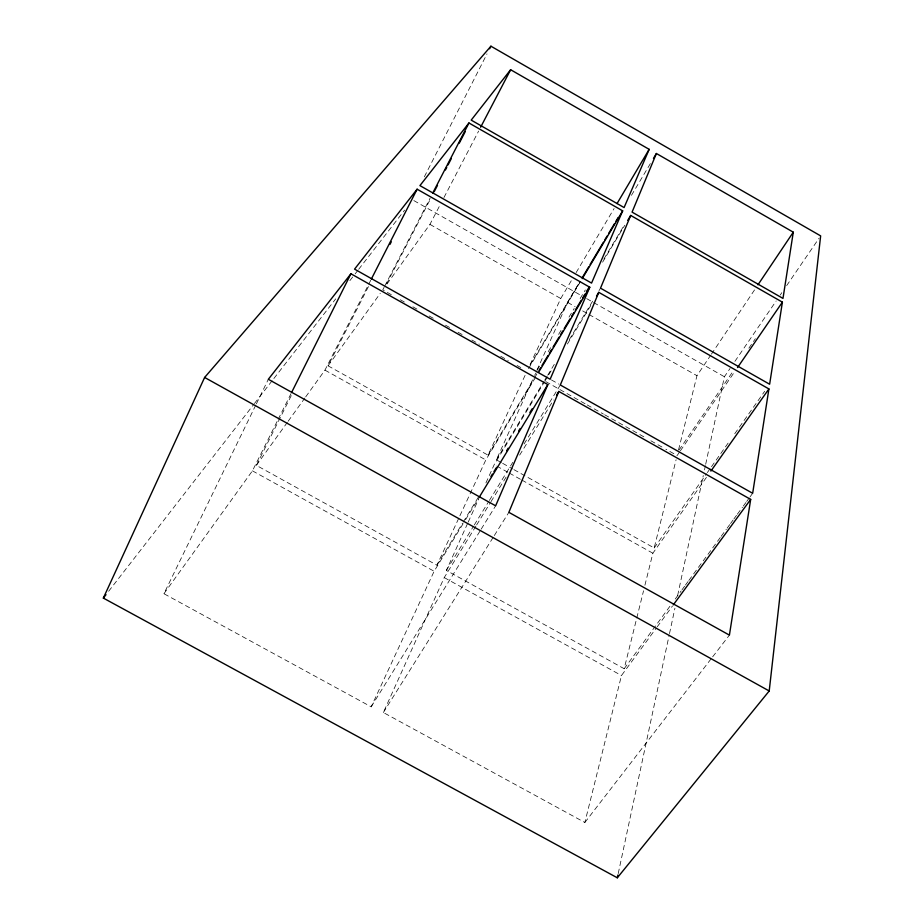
<?xml version="1.0" encoding="UTF-8"?>
<svg xmlns="http://www.w3.org/2000/svg" width="924" height="924" viewBox="0 0 924 924"><rect width="100%" height="100%" fill="white"/><g stroke="black" fill="none" stroke-linecap="round" stroke-linejoin="round"><path stroke-width="0.69" stroke-dasharray="4.62 3.46" d="M618.225 873.561L669.195 635.031M669.496 633.621L674.924 608.211M677.639 595.518L703.279 475.537M704.492 469.9L705.393 465.661M705.693 464.252L724.393 376.738L730.052 368.457M475.906 526.149L444.236 577.581L383.356 712.519L584.846 822.487L621.482 675.525L656.329 628.02M467.625 523.4L446.361 570.408L624.185 668.722L643.543 590.794M644.917 585.227L652.875 553.222L708.408 474.601M513.906 469.623L654.18 547.967L676.091 459.759M678.539 449.896L696.973 375.687L710.614 355.359M468.214 522.095L478.84 498.59M485.932 482.917L494.201 464.633L544.248 382.178M501.386 462.624L496.373 459.829L534.014 376.634M536.948 370.131L567.602 302.379L580.076 281.462M255.752 405.128L163.929 593.716L371.194 706.825L434.13 571.263L464.807 520.917M291.256 395.645L256.375 465.361L436.948 565.199L459.274 517.128M459.875 515.823L485.816 459.956L537.052 374.832M368.468 286.579L328.066 365.823L488.034 455.162L525.871 373.677M530.076 364.622L560.764 298.51L571.725 280.018M256.387 403.834L268.33 379.29M163.929 593.716L252.425 470.847L277.523 420.616M278.17 419.334L291.048 393.566M305.717 396.846L324.959 370.143L368.099 285.447M368.745 284.165L370.709 280.318M424.347 176.831L487.017 53.881M384.084 287.318L382.767 289.87L391.557 294.814M384.742 286.047L430.134 198.14M386.613 283.818L430.884 198.129M386.971 284.038L429.937 224.382L440.609 203.927M443.947 197.54L478.632 131.069M576.114 272.626L614.102 208.512M530.341 364.749L578.332 284.292M631.45 195.334L650.531 163.34M528.54 368.63L581.496 279.88M537.098 370.201L540.817 364.033M548.232 351.674L551.94 345.507M558.616 334.384L562.323 328.216M569.011 317.094L574.197 308.454M580.133 298.567L585.331 289.928M603.88 259.055L624.647 224.463M534.603 375.329L536.082 372.869M602.598 262.173L624.774 225.283M488.034 455.162L533.887 378.967M534.626 377.731L536.844 374.047M496.373 459.829L543.982 381.358M544.721 380.134L546.95 376.449M547.701 375.225L555.878 361.734M569.265 339.662L593.809 299.203M599.018 290.621L600.508 288.173M544.998 380.954L547.978 376.033M548.729 374.798L551.72 369.877M567.405 344.028L591.302 304.654M436.948 565.199L462.439 523.331M463.19 522.095L478.182 497.47M465.546 519.692L478.274 498.81M446.361 570.408L473.527 526.195M474.289 524.971L488.623 501.64M489.385 500.415L512.774 462.347M524.104 443.924L560.325 384.985M476.657 524.924L490.24 502.887M490.991 501.663L506.075 477.165M519.646 455.128L553.568 400.011M371.194 706.825L480.457 530.33M481.208 529.106L495.634 505.809M383.356 712.519L493.555 536.752M494.317 535.527L508.858 512.335M711.422 354.158L755.566 288.392M734.915 361.353L776.16 300.981M780.202 295.068L781.819 292.7M786.671 285.597L819.034 238.253M679.001 450.115L733.437 370.709M748.867 348.186L755.37 338.704M679.579 451.986L677.13 455.555L665.881 449.226M680.399 450.797L734.257 372.326M654.18 547.967L706.514 473.758M707.345 472.58L710.66 467.867M711.492 466.689L728.932 441.949M734.753 433.702L764.656 391.302M256.375 465.361L287.318 422.395M288.161 421.228L304.885 398.013M328.066 365.823L380.249 293.37M624.185 668.722L670.986 604.827M675.236 599.018L681.196 590.886M682.051 589.72L684.603 586.232M685.446 585.077L687.999 581.589M688.854 580.422L720.339 537.433M721.194 536.278L726.299 529.302M727.142 528.147L729.694 524.659M730.549 523.492L733.102 520.016M733.956 518.849L736.509 515.361M737.352 514.206L742.457 507.23M743.312 506.063L745.864 502.587M746.719 501.42L749.272 497.932M750.115 496.777L752.667 493.289M657.183 626.853L672.476 606.005M584.846 822.487L711.78 657.969M712.658 656.825L729.406 635.123M108.651 591.268L253.557 404.677M254.435 403.545L272.996 379.649M273.874 378.517L335.724 298.868M349.861 280.665L354.273 274.971M355.163 273.839L357.807 270.42M358.697 269.288L404.643 210.118M252.425 470.847L434.13 571.263M444.236 577.581L621.482 675.525M502.644 463.328L512.658 468.918M324.959 370.143L485.816 459.956M496.719 466.043L508.05 472.372M509.309 473.076L520.651 479.406M521.91 480.099L652.875 553.222M551.42 379.914L558.951 384.165M400.335 299.757L405.359 302.575M412.889 306.814L417.902 309.644M429.198 315.996L434.222 318.826M445.507 325.179L450.531 328.008M458.061 332.247L463.074 335.066M471.864 340.009L479.394 344.248M500.716 356.26L508.246 360.499M517.036 365.442L520.801 367.556M545.853 381.658L585.862 404.181M587.11 404.885L603.372 414.033M604.619 414.737L645.876 437.964M650.877 440.783L664.633 448.521M429.937 224.382L560.764 298.51M567.602 302.379L575.132 306.653M582.674 310.914L587.699 313.767M588.958 314.483L696.973 375.687M413.848 200.589L581.646 295.772M586.648 298.614L724.393 376.738"/><path stroke-width="1.39" d="M769.207 690.979L820.651 235.886L490.933 46.2L204.62 377.454L103.349 598.094L617.313 877.8L769.207 690.979L204.62 377.454M768.907 388.935L752.667 493.289L560.325 384.985L598.775 292.342L768.907 388.935L710.891 471.078M782.397 302.16L769.634 384.234L600.508 288.173L630.688 215.442L782.397 302.16L737.525 367.567M793.289 232.178L782.986 298.417L632.074 212.116L656.398 153.5L793.289 232.178L757.969 284.8M750.681 499.399L729.406 635.123L508.858 512.335L558.847 391.441L750.681 499.399L673.33 604.839M617.313 877.8L617.913 874.982M547.84 384.603L495.634 505.809L268.33 379.29L350.924 273.781L547.84 384.603L479.013 497.586M589.778 287.237L550.138 379.244L354.562 269.127L417.117 189.201L589.778 287.237L538.542 372.36M622.672 210.857L591.556 283.091L419.935 185.608L468.953 122.984L622.672 210.857L582.224 278.644M649.168 149.342L624.093 207.553L471.194 120.12L510.637 69.727L649.168 149.342L617.024 203.592M291.695 392.284L350.924 273.781M371.367 279.036L417.117 189.201M489.628 48.764L490.933 46.2M389.963 244.398L391.268 241.845M432.767 193.047L468.953 122.984M434.188 191.742L437.491 185.343M445.414 169.993L446.742 167.44M448.059 164.888L451.362 158.489M459.297 143.139L465.246 131.635M480.63 127.235L510.637 69.727M582.755 276.865L588.657 266.967M590.136 264.495L603.43 242.215M604.897 239.732L607.114 236.024M608.593 233.553L614.495 223.643M615.973 221.171L618.191 217.463M653.464 158.42L656.398 153.5M627.731 220.362L630.688 215.442M539.062 370.362L540.54 367.902M542.018 365.442L547.932 355.613M549.41 353.153L551.628 349.468M553.106 347.008L559.02 337.168M560.498 334.719L562.728 331.023M564.206 328.563L570.12 318.734M571.598 316.274L573.816 312.589M575.294 310.129L581.208 300.3M582.686 297.84L584.904 294.155M586.382 291.695L588.6 288.011M596.534 296.038L598.775 292.342M490.921 476.53L492.423 474.07M493.924 471.61L496.165 467.914M506.664 450.669L508.165 448.209M518.664 430.965L520.154 428.505M529.902 412.497L532.155 408.801M556.595 395.114L558.847 391.441M103.349 598.094L106.006 594.686"/></g></svg>
